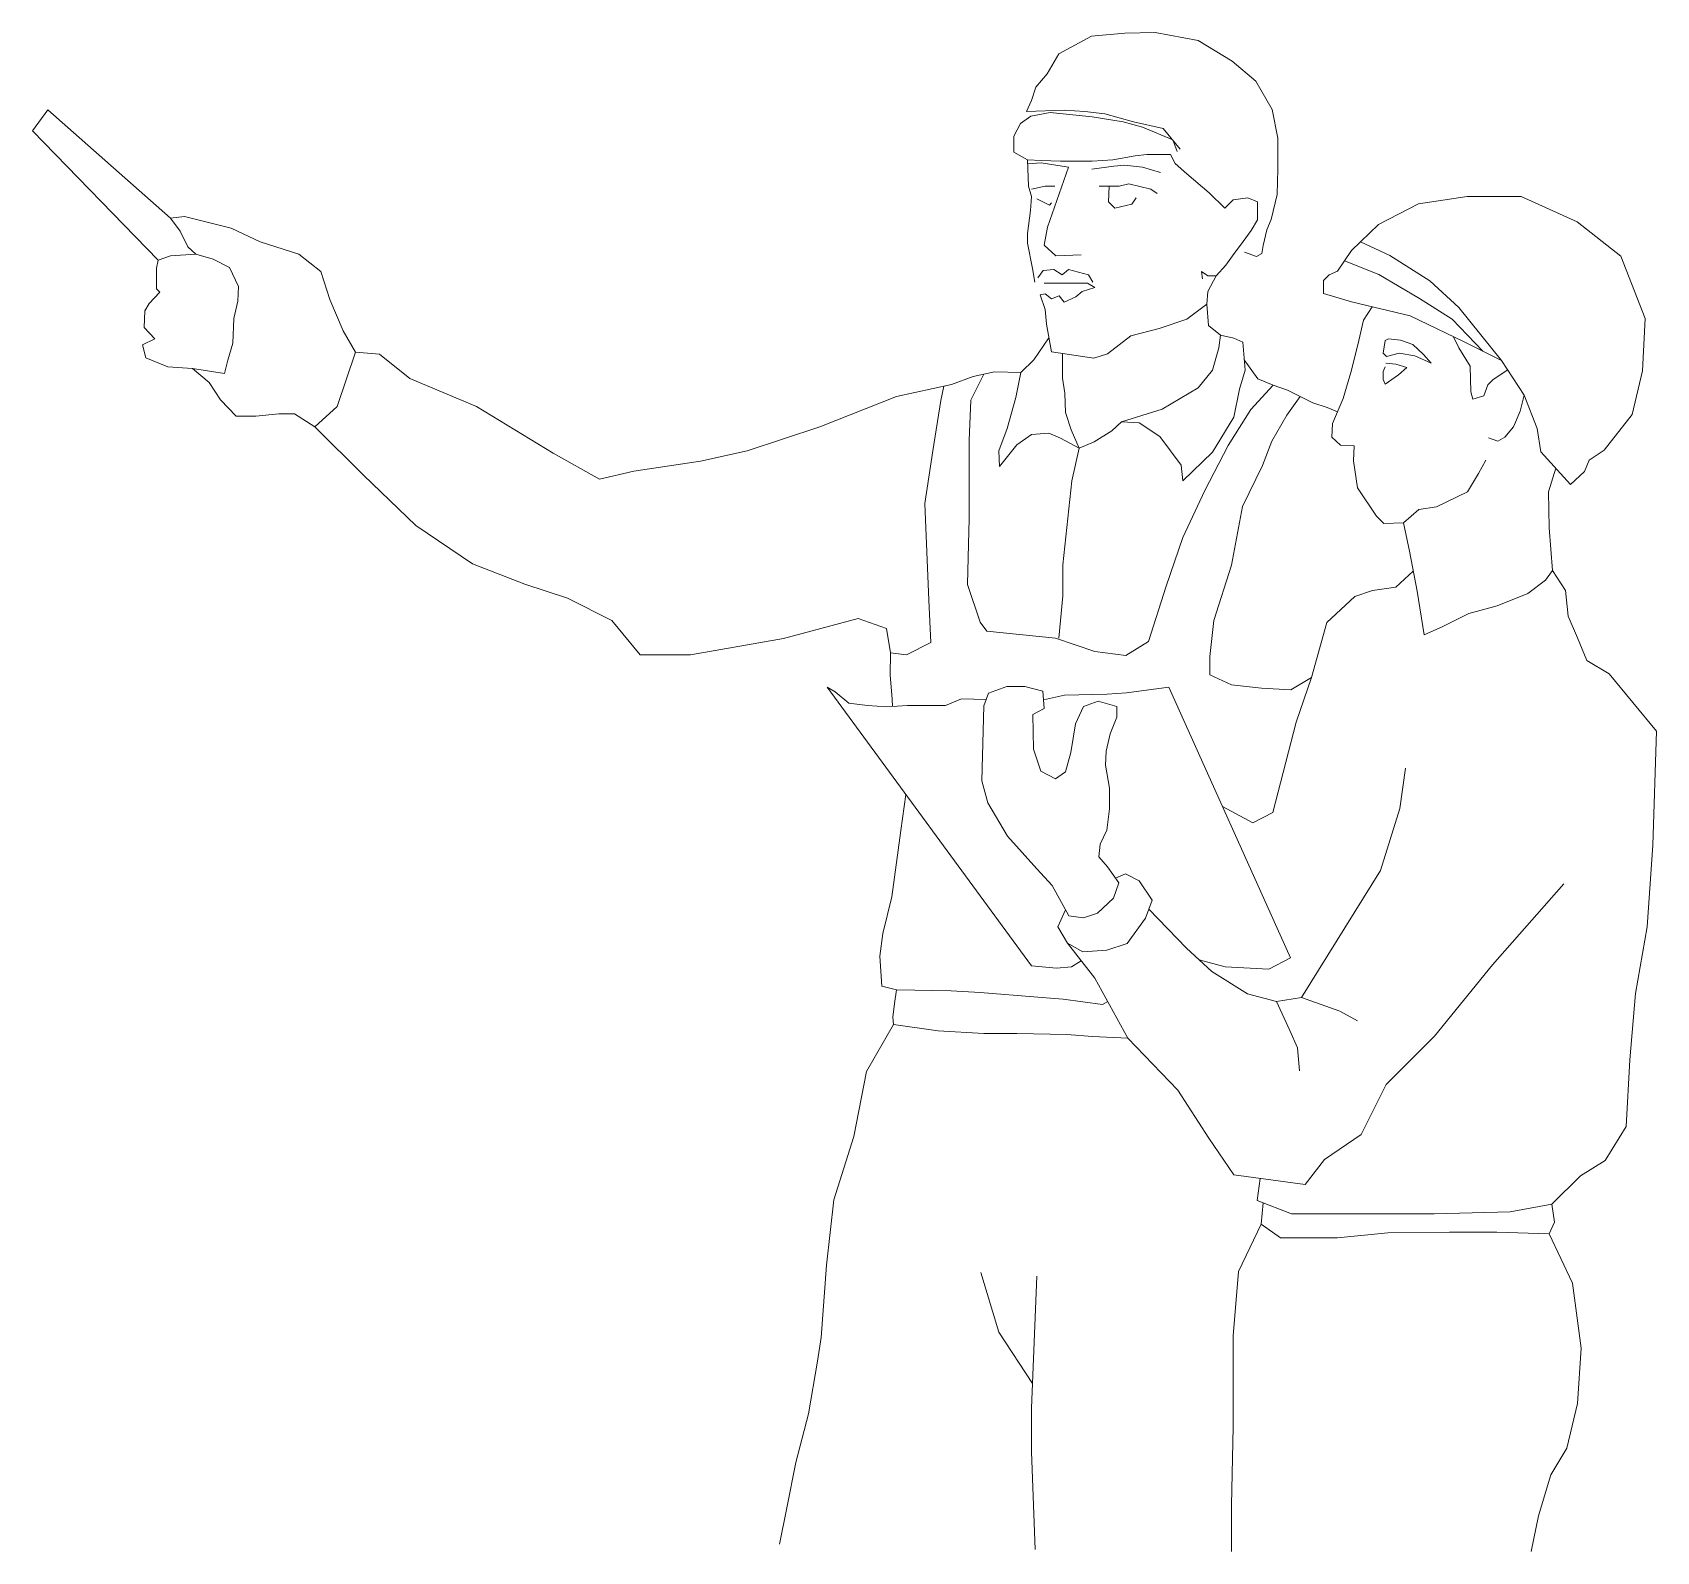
# Model space of a CAD drawing. Header units: millimetres. Extents: x -346728 to 1320345, y -537202 to -385966.
# Drawn here: x 1091608 to 1099397, y -523115 to -515832 of the extents above; entities that cross this region are included whole.
import ezdxf

# ---------------------------------------------------------------- set-up
doc = ezdxf.new("R2010")
doc.units = ezdxf.units.MM
doc.header["$LTSCALE"] = 100
doc.layers.add('NET-MANH', color=153, linetype='Continuous', lineweight=15)

msp = doc.modelspace()

# ---------------------------------------------------------------- linework, layer by layer
at = {"layer": 'NET-MANH', "ltscale": 150}
for p, q in [((1096531.2, -515934.6, -881.1), (1096687.3, -515849.5, -881.1)), ((1096687.3, -515849.5, -881.1), (1096847, -515835.3, -881.1)), ((1096847, -515835.3, -881.1), (1096992.5, -515831.7, -881.1)), ((1096992.5, -515831.7, -881.1), (1097198.4, -515870.7, -881.1)), ((1097198.4, -515870.7, -881.1), (1097361.7, -515970, -881.1)), ((1096474.4, -516030.3, -881.1), (1096531.2, -515934.6, -881.1)), ((1097361.7, -515970, -881.1), (1097475.2, -516065.8, -881.1)), ((1096421.1, -516094.1, -881.1), (1096474.4, -516030.3, -881.1)), ((1097475.2, -516065.8, -881.1), (1097553.3, -516200.5, -881.1)), ((1096375, -516211.1, -881.1), (1096399.8, -516157.9, -881.1)), ((1096399.8, -516157.9, -881.1), (1096421.1, -516094.1, -881.1)), ((1091681.7, -516202.4, -881.1), (1091608.4, -516303.1, -881.1)), ((1092269.8, -516722, -881.1), (1091681.7, -516202.4, -881.1)), ((1096346.6, -516267.9, -881.1), (1096396.3, -516232.4, -881.1)), ((1096556, -516204, -881.1), (1096375, -516211.1, -881.1)), ((1096396.3, -516232.4, -881.1), (1096488.6, -516214.7, -881.1)), ((1096488.6, -516214.7, -881.1), (1096690.9, -516236, -881.1)), ((1096655.4, -516211.1, -881.1), (1096556, -516204, -881.1)), ((1096751.2, -516221.8, -881.1), (1096655.4, -516211.1, -881.1)), ((1096690.9, -516236, -881.1), (1096839.9, -516260.8, -881.1)), ((1096889.6, -516260.8, -881.1), (1096751.2, -516221.8, -881.1)), ((1097553.3, -516200.5, -881.1), (1097581.7, -516338.8, -881.1)), ((1091608.4, -516303.1, -881.1), (1092210.7, -516922.9, -881.1)), ((1096314.7, -516328.1, -881.1), (1096346.6, -516267.9, -881.1)), ((1096839.9, -516260.8, -881.1), (1096932.2, -516285.6, -881.1)), ((1097031.6, -516292.7, -881.1), (1096889.6, -516260.8, -881.1)), ((1096932.2, -516285.6, -881.1), (1097077.7, -516345.9, -881.1)), ((1097113.2, -516392, -881.1), (1097031.6, -516292.7, -881.1)), ((1096314.7, -516406.2, -881.1), (1096314.7, -516328.1, -881.1)), ((1097077.7, -516345.9, -881.1), (1097099, -516402.6, -881.1)), ((1097581.7, -516338.8, -881.1), (1097581.7, -516487.7, -881.1)), ((1096379.8, -516441.9, -881.1), (1096314.7, -516406.2, -881.1)), ((1096446, -516445.2, -881.1), (1096379.8, -516441.9, -881.1)), ((1096379.8, -516441.9, -881.1), (1096384.8, -516568.3, -881.1)), ((1096445.6, -516457.1, -881.1), (1096379.8, -516462.1, -881.1)), ((1096577.2, -516477.3, -881.1), (1096445.6, -516457.1, -881.1)), ((1096538.3, -516448.7, -881.1), (1096446, -516445.2, -881.1)), ((1096475.9, -516765.6, -881.1), (1096577.2, -516477.3, -881.1)), ((1096690.9, -516448.7, -881.1), (1096538.3, -516448.7, -881.1)), ((1096688.6, -516487.4, -881.1), (1096794.9, -516472.2, -881.1)), ((1096790.2, -516441.6, -881.1), (1096690.9, -516448.7, -881.1)), ((1096896.7, -516423.9, -881.1), (1096790.2, -516441.6, -881.1)), ((1096794.9, -516472.2, -881.1), (1096845.5, -516467.2, -881.1)), ((1096845.5, -516467.2, -881.1), (1096931.5, -516477.3, -881.1)), ((1096953.5, -516416.8, -881.1), (1096896.7, -516423.9, -881.1)), ((1096931.5, -516477.3, -881.1), (1097017.6, -516502.6, -881.1)), ((1097067.1, -516416.8, -881.1), (1096953.5, -516416.8, -881.1)), ((1097088.4, -516459.3, -881.1), (1097067.1, -516416.8, -881.1)), ((1097145.2, -516509, -881.1), (1097088.4, -516459.3, -881.1)), ((1097251.6, -516601.2, -881.1), (1097145.2, -516509, -881.1)), ((1097581.7, -516487.7, -881.1), (1097578.2, -516608.3, -881.1)), ((1096384.8, -516568.3, -881.1), (1096400, -516618.9, -881.1)), ((1096400, -516618.9, -881.1), (1096394.9, -516684.7, -881.1)), ((1096465.8, -516568.3, -881.1), (1096400, -516583.5, -881.1)), ((1096425.3, -516629, -881.1), (1096486.1, -516659.4, -881.1)), ((1096511.4, -516568.3, -881.1), (1096465.8, -516568.3, -881.1)), ((1096724, -516568.3, -881.1), (1096820.2, -516568.3, -881.1)), ((1096772.1, -516568.3, -881.1), (1096769.5, -516644.2, -881.1)), ((1096820.2, -516568.3, -881.1), (1096865.7, -516558.2, -881.1)), ((1096865.7, -516558.2, -881.1), (1096972, -516583.5, -881.1)), ((1096880.9, -516654.3, -881.1), (1096901.2, -516624, -881.1)), ((1096972, -516583.5, -881.1), (1097002.4, -516603.7, -881.1)), ((1097326.4, -516674.5, -881.1), (1097251.6, -516601.2, -881.1)), ((1097326.4, -516674.5, -881.1), (1097366.9, -516634.1, -881.1)), ((1097366.9, -516634.1, -881.1), (1097437.8, -516624, -881.1)), ((1097437.8, -516624, -881.1), (1097483.3, -516644.2, -881.1)), ((1097578.2, -516608.3, -881.1), (1097549.8, -516728.8, -881.1)), ((1098488.8, -516618.2, -881.1), (1098256.1, -516654, -881.1)), ((1098748.2, -516618.2, -881.1), (1098488.8, -516618.2, -881.1)), ((1099016.7, -516738.9, -881.1), (1098748.2, -516618.2, -881.1)), ((1096394.9, -516684.7, -881.1), (1096379.8, -516795.9, -881.1)), ((1096486.1, -516659.4, -881.1), (1096496.2, -516649.3, -881.1)), ((1096769.5, -516644.2, -881.1), (1096799.9, -516674.5, -881.1)), ((1096799.9, -516674.5, -881.1), (1096880.9, -516654.3, -881.1)), ((1097483.3, -516644.2, -881.1), (1097483.3, -516730.2, -881.1)), ((1098256.1, -516654, -881.1), (1098063.7, -516752.3, -881.1)), ((1092336.9, -516714.1, -881.1), (1092269.8, -516722, -881.1)), ((1092269.8, -516722, -881.1), (1092317.2, -516785, -881.1)), ((1092317.2, -516785, -881.1), (1092352.7, -516859.9, -881.1)), ((1092561.7, -516769.3, -881.1), (1092336.9, -516714.1, -881.1)), ((1092699.7, -516836.3, -881.1), (1092561.7, -516769.3, -881.1)), ((1096460.8, -516851.5, -881.1), (1096475.9, -516765.6, -881.1)), ((1097452.9, -516780.7, -881.1), (1097402.3, -516851.5, -881.1)), ((1097483.3, -516730.2, -881.1), (1097452.9, -516780.7, -881.1)), ((1097528.5, -516778.5, -881.1), (1097510.7, -516852.9, -881.1)), ((1097549.8, -516728.8, -881.1), (1097528.5, -516778.5, -881.1)), ((1098063.7, -516752.3, -881.1), (1097934, -516877.4, -881.1)), ((1099226.9, -516904.2, -881.1), (1099016.7, -516738.9, -881.1)), ((1092352.7, -516859.9, -881.1), (1092392.1, -516895.4, -881.1)), ((1092885.1, -516895.4, -881.1), (1092699.7, -516836.3, -881.1)), ((1096379.8, -516795.9, -881.1), (1096379.8, -516841.4, -881.1)), ((1096379.8, -516841.4, -881.1), (1096405.1, -516962.8, -881.1)), ((1096516.4, -516902.1, -881.1), (1096460.8, -516851.5, -881.1)), ((1097402.3, -516851.5, -881.1), (1097371.9, -516892, -881.1)), ((1097510.7, -516852.9, -881.1), (1097503.6, -516891.9, -881.1)), ((1098119, -516901.5, -881.1), (1097978, -516835, -881.1)), ((1092202.8, -516962.3, -881.1), (1092210.7, -516922.9, -881.1)), ((1092210.7, -516922.9, -881.1), (1092269.8, -516903.2, -881.1)), ((1092269.8, -516903.2, -881.1), (1092392.1, -516895.4, -881.1)), ((1092392.1, -516895.4, -881.1), (1092474.9, -516919, -881.1)), ((1092474.9, -516919, -881.1), (1092553.8, -516958.4, -881.1)), ((1092991.5, -516978.1, -881.1), (1092885.1, -516895.4, -881.1)), ((1096637.9, -516897.1, -881.1), (1096516.4, -516902.1, -881.1)), ((1097371.9, -516892, -881.1), (1097331.4, -516947.6, -881.1)), ((1097478.8, -516906.1, -881.1), (1097422, -516884.8, -881.1)), ((1097503.6, -516891.9, -881.1), (1097478.8, -516906.1, -881.1)), ((1097934, -516877.4, -881.1), (1097866.9, -516975.8, -881.1)), ((1097900.4, -516926.6, -881.1), (1098065.4, -516992.6, -881.1)), ((1098309.5, -517022.1, -881.1), (1098119, -516901.5, -881.1)), ((1099343.3, -517203.7, -881.1), (1099226.9, -516904.2, -881.1)), ((1092202.8, -517060.8, -881.1), (1092202.8, -516962.3, -881.1)), ((1092553.8, -516958.4, -881.1), (1092597.2, -517049, -881.1)), ((1093034.9, -517112.1, -881.1), (1092991.5, -516978.1, -881.1)), ((1096405.1, -516962.8, -881.1), (1096415.2, -517028.5, -881.1)), ((1096430.4, -517008.3, -881.1), (1096455.7, -516972.9, -881.1)), ((1096455.7, -516972.9, -881.1), (1096506.3, -516967.9, -881.1)), ((1096506.3, -516967.9, -881.1), (1096546.8, -516993.1, -881.1)), ((1096546.8, -516993.1, -881.1), (1096577.2, -516967.9, -881.1)), ((1096577.2, -516967.9, -881.1), (1096673.4, -516993.1, -881.1)), ((1096673.4, -516993.1, -881.1), (1096693.6, -517028.5, -881.1)), ((1097245.4, -516998.2, -881.1), (1097215, -516978, -881.1)), ((1097215, -516978, -881.1), (1097220.1, -517013.4, -881.1)), ((1097285.9, -516998.2, -881.1), (1097245.4, -516998.2, -881.1)), ((1097285.9, -516998.2, -881.1), (1097245.4, -517074.1, -881.1)), ((1097331.4, -516947.6, -881.1), (1097285.9, -516998.2, -881.1)), ((1097826.6, -516993.6, -881.1), (1097799.8, -517020.5, -881.1)), ((1097799.8, -517020.5, -881.1), (1097799.8, -517083, -881.1)), ((1097866.9, -516975.8, -881.1), (1097826.6, -516993.6, -881.1)), ((1098065.4, -516992.6, -881.1), (1098261.2, -517107.8, -881.1)), ((1098448.9, -517150.7, -881.1), (1098309.5, -517022.1, -881.1)), ((1092167.3, -517131.8, -881.1), (1092218.6, -517076.6, -881.1)), ((1092218.6, -517076.6, -881.1), (1092202.8, -517060.8, -881.1)), ((1092597.2, -517049, -881.1), (1092593.2, -517119.9, -881.1)), ((1096440.5, -517089.2, -881.1), (1096465.8, -517084.2, -881.1)), ((1096465.8, -517160, -881.1), (1096440.5, -517089.2, -881.1)), ((1096536.7, -517033.6, -881.1), (1096460.8, -517033.6, -881.1)), ((1096465.8, -517084.2, -881.1), (1096496.2, -517109.5, -881.1)), ((1096496.2, -517109.5, -881.1), (1096531.6, -517094.3, -881.1)), ((1096531.6, -517094.3, -881.1), (1096556.9, -517124.6, -881.1)), ((1096602.5, -517033.6, -881.1), (1096536.7, -517033.6, -881.1)), ((1096556.9, -517124.6, -881.1), (1096612.6, -517099.4, -881.1)), ((1096668.3, -517033.6, -881.1), (1096602.5, -517033.6, -881.1)), ((1096612.6, -517099.4, -881.1), (1096643, -517074.1, -881.1)), ((1096643, -517074.1, -881.1), (1096703.7, -517053.8, -881.1)), ((1096703.7, -517053.8, -881.1), (1096668.3, -517033.6, -881.1)), ((1097245.4, -517074.1, -881.1), (1097240.3, -517134.8, -881.1)), ((1097799.8, -517083, -881.1), (1097934, -517123.3, -881.1)), ((1092143.6, -517246, -881.1), (1092147.6, -517167.2, -881.1)), ((1092147.6, -517167.2, -881.1), (1092167.3, -517131.8, -881.1)), ((1092593.2, -517119.9, -881.1), (1092573.5, -517202.7, -881.1)), ((1093098, -517261.8, -881.1), (1093034.9, -517112.1, -881.1)), ((1096470.9, -517230.8, -881.1), (1096465.8, -517160, -881.1)), ((1097240.3, -517134.8, -881.1), (1097144.1, -517205.6, -881.1)), ((1097240.3, -517134.8, -881.1), (1097248.2, -517236.9, -881.1)), ((1097934, -517123.3, -881.1), (1098215.9, -517190.3, -881.1)), ((1098032.9, -517146.8, -881.1), (1097991.8, -517211, -881.1)), ((1098261.2, -517107.8, -881.1), (1098416.7, -517207, -881.1)), ((1098654.3, -517404.8, -881.1), (1098448.9, -517150.7, -881.1)), ((1092194.9, -517301.2, -881.1), (1092143.6, -517246, -881.1)), ((1092573.5, -517202.7, -881.1), (1092569.6, -517320.9, -881.1)), ((1096496.2, -517362.3, -881.1), (1096470.9, -517230.8, -881.1)), ((1097012.5, -517251.1, -881.1), (1096875.9, -517286.5, -881.1)), ((1097144.1, -517205.6, -881.1), (1097012.5, -517251.1, -881.1)), ((1097248.2, -517236.9, -881.1), (1097305.5, -517282.7, -881.1)), ((1097991.8, -517211, -881.1), (1097969.7, -517308.7, -881.1)), ((1098215.9, -517190.3, -881.1), (1098475.3, -517315.4, -881.1)), ((1098416.7, -517207, -881.1), (1098564.8, -517360.1, -881.1)), ((1099329.8, -517454, -881.1), (1099343.3, -517203.7, -881.1)), ((1092135.8, -517328.7, -881.1), (1092194.9, -517301.2, -881.1)), ((1092151.5, -517391.8, -881.1), (1092135.8, -517328.7, -881.1)), ((1092569.6, -517320.9, -881.1), (1092545.9, -517403.6, -881.1)), ((1093156.9, -517364.5, -881.1), (1093098, -517261.8, -881.1)), ((1096483.5, -517296.6, -881.1), (1096410.2, -517401.2, -881.1)), ((1096875.9, -517286.5, -881.1), (1096764.5, -517372.4, -881.1)), ((1097305.5, -517282.7, -881.1), (1097297.9, -517343.9, -881.1)), ((1097370.6, -517298, -881.1), (1097305.5, -517282.7, -881.1)), ((1097412.7, -517317.1, -881.1), (1097370.6, -517298, -881.1)), ((1097424.2, -517450.9, -881.1), (1097412.7, -517317.1, -881.1)), ((1097969.7, -517308.7, -881.1), (1097935, -517450.5, -881.1)), ((1098096, -517309.4, -881.1), (1098086.5, -517369.3, -881.1)), ((1098111.8, -517300, -881.1), (1098096, -517309.4, -881.1)), ((1098168.6, -517306.3, -881.1), (1098111.8, -517300, -881.1)), ((1098228.5, -517328.4, -881.1), (1098168.6, -517306.3, -881.1)), ((1098279, -517375.6, -881.1), (1098228.5, -517328.4, -881.1)), ((1098424.2, -517290.8, -881.1), (1098449.4, -517344.1, -881.1)), ((1098475.3, -517315.4, -881.1), (1098654.3, -517404.8, -881.1)), ((1092258, -517435.1, -881.1), (1092151.5, -517391.8, -881.1)), ((1092545.9, -517403.6, -881.1), (1092530.1, -517466.6, -881.1)), ((1093156.9, -517364.5, -881.1), (1093069.8, -517625.6, -881.1)), ((1093273.1, -517374.1, -881.1), (1093156.9, -517364.5, -881.1)), ((1093418.4, -517490.2, -881.1), (1093273.1, -517374.1, -881.1)), ((1096410.2, -517401.2, -881.1), (1096349, -517462.4, -881.1)), ((1096698.7, -517392.7, -881.1), (1096496.2, -517362.3, -881.1)), ((1096548.6, -517370.2, -881.1), (1096548, -517489.1, -881.1)), ((1096764.5, -517372.4, -881.1), (1096698.7, -517392.7, -881.1)), ((1097297.9, -517343.9, -881.1), (1097267.3, -517450.9, -881.1)), ((1097419.9, -517400.7, -881.1), (1097485.4, -517493, -881.1)), ((1098086.5, -517369.3, -881.1), (1098102.3, -517385.1, -881.1)), ((1098102.3, -517385.1, -881.1), (1098162.2, -517369.3, -881.1)), ((1098162.2, -517369.3, -881.1), (1098238, -517382, -881.1)), ((1098238, -517382, -881.1), (1098316.9, -517416.6, -881.1)), ((1098316.9, -517416.6, -881.1), (1098279, -517375.6, -881.1)), ((1098449.4, -517344.1, -881.1), (1098503, -517432.4, -881.1)), ((1098654.3, -517404.8, -881.1), (1098761.7, -517570.2, -881.1)), ((1092376.3, -517443, -881.1), (1092258, -517435.1, -881.1)), ((1092376.3, -517443, -881.1), (1092455.2, -517510, -881.1)), ((1092530.1, -517466.6, -881.1), (1092376.3, -517443, -881.1)), ((1093737.9, -517625.6, -881.1), (1093418.4, -517490.2, -881.1)), ((1096119.5, -517481.5, -881.1), (1096016.1, -517519.7, -881.1)), ((1096171.1, -517470, -881.1), (1096108.9, -517594.9, -881.1)), ((1096222.8, -517458.6, -881.1), (1096119.5, -517481.5, -881.1)), ((1096349, -517462.4, -881.1), (1096222.8, -517458.6, -881.1)), ((1096349, -517462.4, -881.1), (1096325.1, -517581.3, -881.1)), ((1096548, -517489.1, -881.1), (1096559.5, -517561.8, -881.1)), ((1097267.3, -517450.9, -881.1), (1097198.4, -517535, -881.1)), ((1097397.4, -517542.7, -881.1), (1097424.2, -517450.9, -881.1)), ((1097935, -517450.5, -881.1), (1097893.9, -517586.1, -881.1)), ((1098086.5, -517457.6, -881.1), (1098096, -517435.5, -881.1)), ((1098086.5, -517495.4, -881.1), (1098086.5, -517457.6, -881.1)), ((1098159.1, -517473.4, -881.1), (1098096, -517517.5, -881.1)), ((1098146.5, -517422.9, -881.1), (1098099.1, -517416.6, -881.1)), ((1098200.1, -517438.7, -881.1), (1098146.5, -517422.9, -881.1)), ((1098200.1, -517438.7, -881.1), (1098159.1, -517473.4, -881.1)), ((1098503, -517432.4, -881.1), (1098506.2, -517555.3, -881.1)), ((1098613.5, -517495.4, -881.1), (1098683.6, -517449.9, -881.1)), ((1099280.6, -517664.1, -881.1), (1099329.8, -517454, -881.1)), ((1092455.2, -517510, -881.1), (1092510.4, -517592.7, -881.1)), ((1096016.1, -517519.7, -881.1), (1095752, -517577.3, -881.1)), ((1095965, -517596.6, -881.1), (1095979.4, -517527.7, -881.1)), ((1096559.5, -517561.8, -881.1), (1096563.3, -517653.5, -881.1)), ((1097198.4, -517535, -881.1), (1097026.2, -517638.2, -881.1)), ((1097370.6, -517676.4, -881.1), (1097397.4, -517542.7, -881.1)), ((1097451.3, -517639, -881.1), (1097558.1, -517523.5, -881.1)), ((1097485.4, -517493, -881.1), (1097558.1, -517523.5, -881.1)), ((1097558.1, -517523.5, -881.1), (1097626.9, -517546.5, -881.1)), ((1097626.9, -517546.5, -881.1), (1097749.4, -517607.6, -881.1)), ((1098096, -517517.5, -881.1), (1098086.5, -517495.4, -881.1)), ((1098506.2, -517555.3, -881.1), (1098515.7, -517590, -881.1)), ((1098569.3, -517574.2, -881.1), (1098588.2, -517520.7, -881.1)), ((1098588.2, -517520.7, -881.1), (1098613.5, -517495.4, -881.1)), ((1092510.4, -517592.7, -881.1), (1092585.3, -517671.5, -881.1)), ((1093069.8, -517625.6, -881.1), (1092963.2, -517722.4, -881.1)), ((1094105.9, -517848.1, -881.1), (1093737.9, -517625.6, -881.1)), ((1095752, -517577.3, -881.1), (1095384, -517722.4, -881.1)), ((1095926.3, -517838.5, -881.1), (1095965, -517596.6, -881.1)), ((1096108.9, -517594.9, -881.1), (1096100.8, -517787.6, -881.1)), ((1096325.1, -517581.3, -881.1), (1096282.3, -517731.1, -881.1)), ((1097026.2, -517638.2, -881.1), (1096831.1, -517699.4, -881.1)), ((1097342.7, -517811.7, -881.1), (1097451.3, -517639, -881.1)), ((1097688.2, -517577.1, -881.1), (1097624.1, -517667.1, -881.1)), ((1097749.4, -517607.6, -881.1), (1097818.2, -517630.6, -881.1)), ((1097818.2, -517630.6, -881.1), (1097866.6, -517651, -881.1)), ((1097893.9, -517586.1, -881.1), (1097843.5, -517705.9, -881.1)), ((1098515.7, -517590, -881.1), (1098569.3, -517574.2, -881.1)), ((1098742.8, -517646.8, -881.1), (1098711.3, -517722.4, -881.1)), ((1098761.7, -517570.2, -881.1), (1098742.8, -517646.8, -881.1)), ((1098761.7, -517570.2, -881.1), (1098824.3, -517731.1, -881.1)), ((1092585.3, -517671.5, -881.1), (1092680, -517671.5, -881.1)), ((1092680, -517671.5, -881.1), (1092790.4, -517659.7, -881.1)), ((1092790.4, -517659.7, -881.1), (1092865.3, -517659.7, -881.1)), ((1092865.3, -517659.7, -881.1), (1092963.2, -517722.4, -881.1)), ((1092963.2, -517722.4, -881.1), (1093195.6, -517954.6, -881.1)), ((1095384, -517722.4, -881.1), (1095035.4, -517838.5, -881.1)), ((1096563.3, -517653.5, -881.1), (1096590.1, -517737.6, -881.1)), ((1096785.2, -517741.4, -881.1), (1096831.1, -517699.4, -881.1)), ((1096831.1, -517699.4, -881.1), (1096915.3, -517703.2, -881.1)), ((1096915.3, -517703.2, -881.1), (1097014.8, -517768.2, -881.1)), ((1097267.3, -517844.6, -881.1), (1097370.6, -517676.4, -881.1)), ((1097624.1, -517667.1, -881.1), (1097551.7, -517791.6, -881.1)), ((1097843.5, -517705.9, -881.1), (1097840.3, -517772.1, -881.1)), ((1098711.3, -517722.4, -881.1), (1098670.3, -517772.8, -881.1)), ((1099146.4, -517833.9, -881.1), (1099280.6, -517664.1, -881.1)), ((1096100.8, -517787.6, -881.1), (1096100.8, -517980.3, -881.1)), ((1096282.3, -517731.1, -881.1), (1096243, -517838.1, -881.1)), ((1096328.7, -517809.6, -881.1), (1096400.1, -517759.6, -881.1)), ((1096400.1, -517759.6, -881.1), (1096482.2, -517752.5, -881.1)), ((1096482.2, -517752.5, -881.1), (1096539.3, -517777.5, -881.1)), ((1096539.3, -517777.5, -881.1), (1096628.3, -517825.5, -881.1)), ((1096590.1, -517737.6, -881.1), (1096616.8, -517798.8, -881.1)), ((1096616.8, -517798.8, -881.1), (1096628.3, -517825.5, -881.1)), ((1096628.3, -517825.5, -881.1), (1096701, -517794.9, -881.1)), ((1096701, -517794.9, -881.1), (1096785.2, -517741.4, -881.1)), ((1097014.8, -517768.2, -881.1), (1097118.1, -517905.8, -881.1)), ((1097551.7, -517791.6, -881.1), (1097507.5, -517908.1, -881.1)), ((1097840.3, -517772.1, -881.1), (1097881.3, -517809.9, -881.1)), ((1098635.6, -517791.8, -881.1), (1098591.4, -517776, -881.1)), ((1098670.3, -517772.8, -881.1), (1098635.6, -517791.8, -881.1)), ((1098824.3, -517731.1, -881.1), (1098842.2, -517842.9, -881.1)), ((1094328.6, -517973.9, -881.1), (1094105.9, -517848.1, -881.1)), ((1095035.4, -517838.5, -881.1), (1094812.7, -517886.8, -881.1)), ((1095887.6, -518090, -881.1), (1095926.3, -517838.5, -881.1)), ((1096243, -517838.1, -881.1), (1096246.6, -517913, -881.1)), ((1096246.6, -517913, -881.1), (1096328.7, -517809.6, -881.1)), ((1096628.3, -517825.5, -881.1), (1096592.9, -517980.8, -881.1)), ((1097125.7, -517982.2, -881.1), (1097267.3, -517844.6, -881.1)), ((1097230.2, -518028.5, -881.1), (1097342.7, -517811.7, -881.1)), ((1097881.3, -517809.9, -881.1), (1097947.6, -517813.1, -881.1)), ((1097947.6, -517813.1, -881.1), (1097944.4, -517885.6, -881.1)), ((1098842.2, -517842.9, -881.1), (1098985.4, -517999.3, -881.1)), ((1099074.8, -517883.1, -881.1), (1099146.4, -517833.9, -881.1)), ((1093195.6, -517954.6, -881.1), (1093447.4, -518196.4, -881.1)), ((1094493.2, -517935.2, -881.1), (1094328.6, -517973.9, -881.1)), ((1094812.7, -517886.8, -881.1), (1094493.2, -517935.2, -881.1)), ((1097118.1, -517905.8, -881.1), (1097125.7, -517982.2, -881.1)), ((1097507.5, -517908.1, -881.1), (1097411.1, -518104.8, -881.1)), ((1097944.4, -517885.6, -881.1), (1097963.4, -518014.8, -881.1)), ((1098490.4, -518034.5, -881.1), (1098544.1, -517946.2, -881.1)), ((1098544.1, -517946.2, -881.1), (1098578.8, -517883.2, -881.1)), ((1098913.8, -517921.1, -881.1), (1098878.8, -518034.4, -881.1)), ((1098985.4, -517999.3, -881.1), (1099052.5, -517936.7, -881.1)), ((1099052.5, -517936.7, -881.1), (1099074.8, -517883.1, -881.1)), ((1096100.8, -517980.3, -881.1), (1096100.8, -518165, -881.1)), ((1096592.9, -517980.8, -881.1), (1096550.1, -518383.8, -881.1)), ((1097125.7, -518253.4, -881.1), (1097230.2, -518028.5, -881.1)), ((1097963.4, -518014.8, -881.1), (1098054.9, -518150.4, -881.1)), ((1098342.1, -518107, -881.1), (1098490.4, -518034.5, -881.1)), ((1098878.8, -518034.4, -881.1), (1098882.1, -518206.6, -881.1)), ((1095906.9, -518554.3, -881.1), (1095887.6, -518090, -881.1)), ((1097411.1, -518104.8, -881.1), (1097358.8, -518385.9, -881.1)), ((1098256.9, -518119.6, -881.1), (1098342.1, -518107, -881.1)), ((1096100.8, -518165, -881.1), (1096096.8, -518285.5, -881.1)), ((1098054.9, -518150.4, -881.1), (1098089.7, -518185.8, -881.1)), ((1098089.7, -518185.8, -881.1), (1098184.3, -518182.7, -881.1)), ((1098184.3, -518182.7, -881.1), (1098256.9, -518119.6, -881.1)), ((1098184.3, -518182.7, -881.1), (1098212.6, -518319.1, -881.1)), ((1093447.4, -518196.4, -881.1), (1093718.5, -518380.2, -881.1)), ((1097045.3, -518486.3, -881.1), (1097125.7, -518253.4, -881.1)), ((1098882.1, -518206.6, -881.1), (1098898.7, -518411.8, -881.1)), ((1096096.8, -518285.5, -881.1), (1096092.8, -518478.2, -881.1)), ((1098212.6, -518319.1, -881.1), (1098249.1, -518511.2, -881.1)), ((1093718.5, -518380.2, -881.1), (1093970.3, -518476.9, -881.1)), ((1096550.1, -518383.8, -881.1), (1096550.1, -518533.6, -881.1)), ((1097358.8, -518385.9, -881.1), (1097274.4, -518650.9, -881.1)), ((1098230.9, -518415.2, -881.1), (1098147.6, -518491.4, -881.1)), ((1098865.6, -518458.2, -881.1), (1098898.7, -518411.8, -881.1)), ((1098898.7, -518411.8, -881.1), (1098960.8, -518507, -881.1)), ((1093970.3, -518476.9, -881.1), (1094173.6, -518544.7, -881.1)), ((1096092.8, -518478.2, -881.1), (1096153.1, -518658.9, -881.1)), ((1096960.9, -518751.3, -881.1), (1097045.3, -518486.3, -881.1)), ((1098147.6, -518491.4, -881.1), (1098035, -518508.2, -881.1)), ((1098779.4, -518521.1, -881.1), (1098865.6, -518458.2, -881.1)), ((1094173.6, -518544.7, -881.1), (1094386.7, -518651.1, -881.1)), ((1095916.6, -518757.5, -881.1), (1095906.9, -518554.3, -881.1)), ((1096550.1, -518533.6, -881.1), (1096530.3, -518736.7, -881.1)), ((1097950.6, -518536.4, -881.1), (1097815.4, -518660.1, -881.1)), ((1098035, -518508.2, -881.1), (1097950.6, -518536.4, -881.1)), ((1098249.1, -518511.2, -881.1), (1098282.2, -518719.8, -881.1)), ((1098497.7, -518617.1, -881.1), (1098633.6, -518580.7, -881.1)), ((1098633.6, -518580.7, -881.1), (1098779.4, -518521.1, -881.1)), ((1098960.8, -518507, -881.1), (1098973.5, -518630.5, -881.1)), ((1094386.7, -518651.1, -881.1), (1094522.2, -518815.5, -881.1)), ((1095209.7, -518738.1, -881.1), (1095568, -518641.4, -881.1)), ((1095568, -518641.4, -881.1), (1095703.6, -518689.8, -881.1)), ((1096153.1, -518658.9, -881.1), (1096185.2, -518703.1, -881.1)), ((1097274.4, -518650.9, -881.1), (1097254.3, -518823.5, -881.1)), ((1098371.7, -518680.1, -881.1), (1098497.7, -518617.1, -881.1)), ((1098973.5, -518630.5, -881.1), (1099017.9, -518735.1, -881.1)), ((1095703.6, -518689.8, -881.1), (1095722.9, -518805.8, -881.1)), ((1096185.2, -518703.1, -881.1), (1096514.8, -518735.2, -881.1)), ((1096514.8, -518735.2, -881.1), (1096703.7, -518799.5, -881.1)), ((1097815.4, -518660.1, -881.1), (1097742.2, -518924.5, -881.1)), ((1098282.2, -518719.8, -881.1), (1098371.7, -518680.1, -881.1)), ((1099017.9, -518735.1, -881.1), (1099062.3, -518842.8, -881.1)), ((1094764.3, -518815.5, -881.1), (1095209.7, -518738.1, -881.1)), ((1095722.9, -518805.8, -881.1), (1095722.1, -518913.4, -881.1)), ((1095722.9, -518805.8, -881.1), (1095800.4, -518815.5, -881.1)), ((1095800.4, -518815.5, -881.1), (1095916.6, -518757.5, -881.1)), ((1096703.7, -518799.5, -881.1), (1096852.4, -518819.5, -881.1)), ((1096852.4, -518819.5, -881.1), (1096960.9, -518751.3, -881.1)), ((1094522.2, -518815.5, -881.1), (1094764.3, -518815.5, -881.1)), ((1097254.3, -518823.5, -881.1), (1097254.3, -518911.9, -881.1)), ((1099062.3, -518842.8, -881.1), (1099170.1, -518906.2, -881.1)), ((1095458.4, -518993.2, -881.1), (1095419.9, -518971.2, -881.1)), ((1095419.9, -518971.2, -881.1), (1096399, -520306.6, -881.1)), ((1095722.1, -518913.4, -881.1), (1095730.9, -519027.6, -881.1)), ((1096192.7, -518999.8, -881.1), (1096282.1, -518968, -881.1)), ((1096282.1, -518968, -881.1), (1096368.3, -518968, -881.1)), ((1096368.3, -518968, -881.1), (1096454.4, -518990.3, -881.1)), ((1096855.6, -518998.7, -881.1), (1097059.1, -518971.2, -881.1)), ((1097059.1, -518971.2, -881.1), (1097642.2, -520268.1, -881.1)), ((1097254.3, -518911.9, -881.1), (1097358.8, -518960.1, -881.1)), ((1097358.8, -518960.1, -881.1), (1097503.5, -518976.1, -881.1)), ((1097644.2, -518984.2, -881.1), (1097742.2, -518924.5, -881.1)), ((1097742.2, -518924.5, -881.1), (1097669.1, -519138.2, -881.1)), ((1099170.1, -518906.2, -881.1), (1099397.3, -519182.2, -881.1)), ((1095524.4, -519048.1, -881.1), (1095458.4, -518993.2, -881.1)), ((1095612.4, -519059.1, -881.1), (1095524.4, -519048.1, -881.1)), ((1095730.9, -519027.6, -881.1), (1095732.8, -519063.1, -881.1)), ((1096063.5, -519026.1, -881.1), (1095986.5, -519059.1, -881.1)), ((1096181.5, -519030.1, -881.1), (1096063.5, -519026.1, -881.1)), ((1096170.4, -519060.4, -881.1), (1096192.7, -518999.8, -881.1)), ((1096454.4, -518990.3, -881.1), (1096460.8, -519073.2, -881.1)), ((1096457.6, -519031.7, -881.1), (1096558.5, -519009.7, -881.1)), ((1096558.5, -519009.7, -881.1), (1096762.1, -519004.2, -881.1)), ((1096649.1, -519063.6, -881.1), (1096719.4, -519038.1, -881.1)), ((1096719.4, -519038.1, -881.1), (1096808.7, -519063.6, -881.1)), ((1096762.1, -519004.2, -881.1), (1096855.6, -518998.7, -881.1)), ((1097503.5, -518976.1, -881.1), (1097644.2, -518984.2, -881.1)), ((1095705.9, -519064.6, -881.1), (1095612.4, -519059.1, -881.1)), ((1095804.9, -519059.1, -881.1), (1095705.9, -519064.6, -881.1)), ((1095898.4, -519059.1, -881.1), (1095804.9, -519059.1, -881.1)), ((1095986.5, -519059.1, -881.1), (1095898.4, -519059.1, -881.1)), ((1096160.8, -519420.8, -881.1), (1096170.4, -519060.4, -881.1)), ((1096460.8, -519073.2, -881.1), (1096406.6, -519101.9, -881.1)), ((1096406.6, -519101.9, -881.1), (1096409.7, -519267.7, -881.1)), ((1096610.8, -519146.5, -881.1), (1096649.1, -519063.6, -881.1)), ((1096808.7, -519114.6, -881.1), (1096776.8, -519194.4, -881.1)), ((1096808.7, -519063.6, -881.1), (1096808.7, -519114.6, -881.1)), ((1096588.5, -519283.6, -881.1), (1096610.8, -519146.5, -881.1)), ((1096776.8, -519194.4, -881.1), (1096757.7, -519277.3, -881.1)), ((1097669.1, -519138.2, -881.1), (1097556.5, -519571.3, -881.1)), ((1099397.3, -519182.2, -881.1), (1099379, -519728.8, -881.1)), ((1096409.7, -519267.7, -881.1), (1096444.9, -519372.9, -881.1)), ((1096757.7, -519277.3, -881.1), (1096754.5, -519344.2, -881.1)), ((1096563, -519376.1, -881.1), (1096588.5, -519283.6, -881.1)), ((1096754.5, -519344.2, -881.1), (1096773.6, -519455.8, -881.1)), ((1098166.1, -519553.4, -881.1), (1098193.8, -519359.3, -881.1)), ((1096189.5, -519526, -881.1), (1096160.8, -519420.8, -881.1)), ((1096444.9, -519372.9, -881.1), (1096515.1, -519411.2, -881.1)), ((1096515.1, -519411.2, -881.1), (1096563, -519376.1, -881.1)), ((1095797.4, -519486.2, -881.1), (1095773.3, -519657.9, -881.1)), ((1096773.6, -519455.8, -881.1), (1096773.6, -519554.7, -881.1)), ((1096285.3, -519685.4, -881.1), (1096189.5, -519526, -881.1)), ((1096773.6, -519554.7, -881.1), (1096760.8, -519656.7, -881.1)), ((1097460.7, -519621.9, -881.1), (1097316.4, -519543.4, -881.1)), ((1097556.5, -519571.3, -881.1), (1097460.7, -519621.9, -881.1)), ((1098073.6, -519849.3, -881.1), (1098166.1, -519553.4, -881.1)), ((1095773.3, -519657.9, -881.1), (1095729.6, -519976.9, -881.1)), ((1096760.8, -519656.7, -881.1), (1096728.9, -519723.7, -881.1)), ((1096425.7, -519841.7, -881.1), (1096285.3, -519685.4, -881.1)), ((1096728.9, -519723.7, -881.1), (1096722.5, -519784.3, -881.1)), ((1099379, -519728.8, -881.1), (1099351.7, -520120.5, -881.1)), ((1096722.5, -519784.3, -881.1), (1096764, -519832.1, -881.1)), ((1096499.1, -519921.4, -881.1), (1096425.7, -519841.7, -881.1)), ((1096764, -519832.1, -881.1), (1096818.3, -519908.6, -881.1)), ((1096802.7, -519886.6, -881.1), (1096850.4, -519866.1, -881.1)), ((1096850.4, -519866.1, -881.1), (1096915.8, -519900.1, -881.1)), ((1096915.8, -519900.1, -881.1), (1096978.6, -519991.6, -881.1)), ((1097694.2, -520459.4, -881.1), (1098073.6, -519849.3, -881.1)), ((1095729.6, -519976.9, -881.1), (1095685.9, -520151.7, -881.1)), ((1096578.9, -520068.1, -881.1), (1096499.1, -519921.4, -881.1)), ((1096792.8, -519982, -881.1), (1096716.2, -520055.3, -881.1)), ((1096818.3, -519908.6, -881.1), (1096792.8, -519982, -881.1)), ((1098952.6, -519914, -881.1), (1098610.2, -520302.2, -881.1)), ((1096525.8, -520119.7, -881.1), (1096562.5, -520037.9, -881.1)), ((1096716.2, -520055.3, -881.1), (1096649.1, -520077.6, -881.1)), ((1096978.6, -519991.6, -881.1), (1096947.2, -520077.9, -881.1)), ((1096962.9, -520034.8, -881.1), (1097143.5, -520221.7, -881.1)), ((1096572.9, -520198.2, -881.1), (1096525.8, -520119.7, -881.1)), ((1096649.1, -520077.6, -881.1), (1096578.9, -520068.1, -881.1)), ((1096947.2, -520077.9, -881.1), (1096858.2, -520200.8, -881.1)), ((1099351.7, -520120.5, -881.1), (1099297, -520439.4, -881.1)), ((1095685.9, -520151.7, -881.1), (1095672.7, -520260.9, -881.1)), ((1096704, -520367, -881.1), (1096572.9, -520198.2, -881.1)), ((1096646.2, -520240, -881.1), (1096572.9, -520198.2, -881.1)), ((1096858.2, -520200.8, -881.1), (1096761.4, -520232.2, -881.1)), ((1095672.7, -520260.9, -881.1), (1095681.5, -520405.1, -881.1)), ((1096591.5, -520312.1, -881.1), (1096638.5, -520282.6, -881.1)), ((1096761.4, -520232.2, -881.1), (1096646.2, -520240, -881.1)), ((1097143.5, -520221.7, -881.1), (1097263.9, -520334.2, -881.1)), ((1097328.7, -520312.1, -881.1), (1097203.7, -520278, -881.1)), ((1097642.2, -520268.1, -881.1), (1097537.7, -520323.1, -881.1)), ((1096399, -520306.6, -881.1), (1096520, -520317.6, -881.1)), ((1096520, -520317.6, -881.1), (1096591.5, -520312.1, -881.1)), ((1096861.4, -520653.5, -881.1), (1096704, -520367, -881.1)), ((1097263.9, -520334.2, -881.1), (1097435.1, -520440.9, -881.1)), ((1097537.7, -520323.1, -881.1), (1097328.7, -520312.1, -881.1)), ((1098610.2, -520302.2, -881.1), (1098332.6, -520644.3, -881.1)), ((1095681.5, -520405.1, -881.1), (1095751.5, -520422.6, -881.1)), ((1095751.5, -520422.6, -881.1), (1095742.7, -520488.1, -881.1)), ((1095751.5, -520422.6, -881.1), (1096013.9, -520426.9, -881.1)), ((1096013.9, -520426.9, -881.1), (1096153.8, -520435.7, -881.1)), ((1096153.8, -520435.7, -881.1), (1096429.4, -520457.5, -881.1)), ((1097435.1, -520440.9, -881.1), (1097573.9, -520477.9, -881.1)), ((1099297, -520439.4, -881.1), (1099269.6, -520758.2, -881.1)), ((1095742.7, -520488.1, -881.1), (1095734, -520553.6, -881.1)), ((1096429.4, -520457.5, -881.1), (1096551.8, -520466.3, -881.1)), ((1096551.8, -520466.3, -881.1), (1096739.9, -520492.5, -881.1)), ((1096739.9, -520492.5, -881.1), (1096765.3, -520478.5, -881.1)), ((1097573.9, -520477.9, -881.1), (1097694.2, -520459.4, -881.1)), ((1097573.9, -520477.9, -881.1), (1097638.6, -520616.6, -881.1)), ((1097694.2, -520459.4, -881.1), (1097879.2, -520524.1, -881.1)), ((1097879.2, -520524.1, -881.1), (1097962.5, -520570.3, -881.1)), ((1095738.3, -520588.6, -881.1), (1095608.4, -520813.1, -881.1)), ((1095734, -520553.6, -881.1), (1095738.3, -520588.6, -881.1)), ((1095738.3, -520588.6, -881.1), (1095952.6, -520619.2, -881.1)), ((1095952.6, -520619.2, -881.1), (1096171.3, -520632.3, -881.1)), ((1096171.3, -520632.3, -881.1), (1096328.8, -520632.3, -881.1)), ((1096328.8, -520632.3, -881.1), (1096569.3, -520636.7, -881.1)), ((1096569.3, -520636.7, -881.1), (1096691.8, -520645.4, -881.1)), ((1096691.8, -520645.4, -881.1), (1096861.4, -520653.5, -881.1)), ((1097101.9, -520903.1, -881.1), (1096861.4, -520653.5, -881.1)), ((1097638.6, -520616.6, -881.1), (1097675.7, -520699.8, -881.1)), ((1098332.6, -520644.3, -881.1), (1098101.3, -520875.4, -881.1)), ((1097675.7, -520699.8, -881.1), (1097684.9, -520810.7, -881.1)), ((1099269.6, -520758.2, -881.1), (1099251.4, -521077, -881.1)), ((1095608.4, -520813.1, -881.1), (1095547.6, -521125.8, -881.1)), ((1097250, -521134.2, -881.1), (1097101.9, -520903.1, -881.1)), ((1098101.3, -520875.4, -881.1), (1097981, -521115.8, -881.1)), ((1095547.6, -521125.8, -881.1), (1095451.9, -521429.8, -881.1)), ((1097370.3, -521309.9, -881.1), (1097250, -521134.2, -881.1)), ((1097981, -521115.8, -881.1), (1097805.2, -521235.9, -881.1)), ((1099251.4, -521077, -881.1), (1099151.1, -521241, -881.1)), ((1097805.2, -521235.9, -881.1), (1097712.7, -521356.1, -881.1)), ((1099151.1, -521241, -881.1), (1099032.5, -521313.9, -881.1)), ((1097712.7, -521356.1, -881.1), (1097370.3, -521309.9, -881.1)), ((1097482.4, -521432.3, -881.1), (1097496.6, -521326.9, -881.1)), ((1099032.5, -521313.9, -881.1), (1098895.7, -521450.5, -881.1)), ((1095451.9, -521429.8, -881.1), (1095417.2, -521742.5, -881.1)), ((1097646.5, -521496.1, -881.1), (1097482.4, -521432.3, -881.1)), ((1097511.3, -521443.6, -881.1), (1097500.5, -521546.3, -881.1)), ((1098895.7, -521450.5, -881.1), (1098695.1, -521487, -881.1)), ((1098907.2, -521537, -881.1), (1098895.7, -521450.5, -881.1)), ((1097956.5, -521496.1, -881.1), (1097646.5, -521496.1, -881.1)), ((1098330.4, -521496.1, -881.1), (1097956.5, -521496.1, -881.1)), ((1098695.1, -521487, -881.1), (1098330.4, -521496.1, -881.1)), ((1098882.4, -521592.8, -881.1), (1098907.2, -521537, -881.1)), ((1097500.5, -521546.3, -881.1), (1097393.1, -521773.5, -881.1)), ((1097500.5, -521546.3, -881.1), (1097593.7, -521611.4, -881.1)), ((1097593.7, -521611.4, -881.1), (1097866.9, -521611.4, -881.1)), ((1097866.9, -521611.4, -881.1), (1098109.1, -521586.6, -881.1)), ((1098109.1, -521586.6, -881.1), (1098404.1, -521583.5, -881.1)), ((1098404.1, -521583.5, -881.1), (1098630.8, -521583.5, -881.1)), ((1098630.8, -521583.5, -881.1), (1098882.4, -521592.8, -881.1)), ((1098882.4, -521592.8, -881.1), (1098994.2, -521828.6, -881.1)), ((1095417.2, -521742.5, -881.1), (1095391.1, -522090, -881.1)), ((1097393.1, -521773.5, -881.1), (1097367.4, -522081.2, -881.1)), ((1096156.2, -521777.3, -881.1), (1096243.1, -522063.9, -881.1)), ((1096425.7, -521794.6, -881.1), (1096399.6, -522428.7, -881.1)), ((1098994.2, -521828.6, -881.1), (1099035.8, -522141, -881.1)), ((1096243.1, -522063.9, -881.1), (1096404.6, -522309.1, -881.1)), ((1097367.4, -522081.2, -881.1), (1097367.4, -522517.1, -881.1)), ((1095391.1, -522090, -881.1), (1095373.7, -522202.9, -881.1)), ((1099035.8, -522141, -881.1), (1099018.7, -522406, -881.1)), ((1095373.7, -522202.9, -881.1), (1095330.2, -522454.8, -881.1)), ((1095330.2, -522454.8, -881.1), (1095269.3, -522689.3, -881.1)), ((1096399.6, -522428.7, -881.1), (1096399.6, -522637.2, -881.1)), ((1099018.7, -522406, -881.1), (1098967.4, -522619.7, -881.1)), ((1097367.4, -522517.1, -881.1), (1097358.9, -522893.2, -881.1)), ((1098967.4, -522619.7, -881.1), (1098890.4, -522747.9, -881.1)), ((1095269.3, -522689.3, -881.1), (1095225.9, -522906.5, -881.1)), ((1096399.6, -522637.2, -881.1), (1096417, -523106.3, -881.1)), ((1098890.4, -522747.9, -881.1), (1098830.5, -522944.5, -881.1)), ((1095225.9, -522906.5, -881.1), (1095191.1, -523080.2, -881.1)), ((1097358.9, -522893.2, -881.1), (1097358.9, -523115.4, -881.1)), ((1098830.5, -522944.5, -881.1), (1098796.3, -523115.4, -881.1))]:
    msp.add_line(p, q, dxfattribs=at)

doc.saveas('drawing.dxf')
